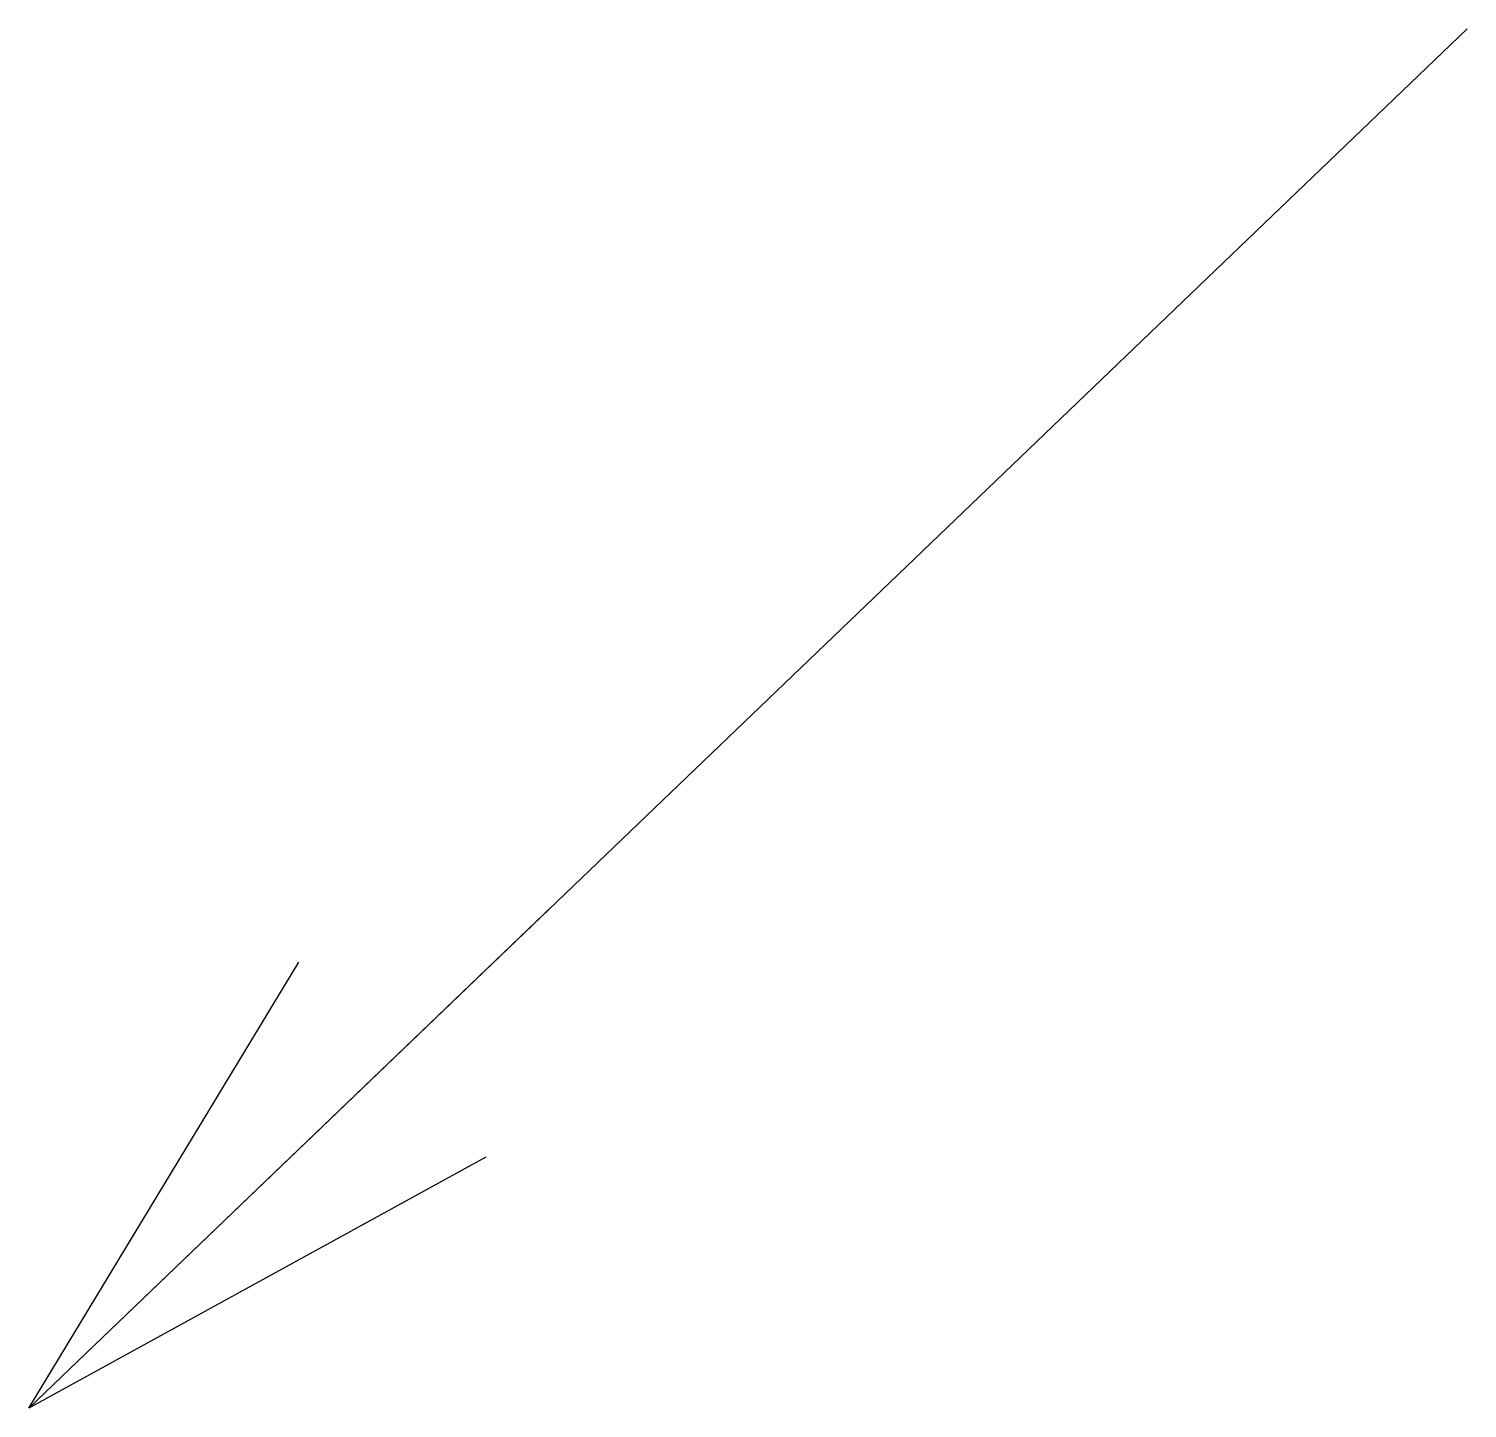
# Model space of a CAD drawing. Header units: feet. Extents: x -99009 to 3252343, y -11094690 to 9035152.
# Drawn here: x 1883555.5 to 1883841.2, y -1447059.6 to -1446785.8 of the extents above; entities that cross this region are included whole.
import ezdxf

# ---------------------------------------------------------------- set-up
doc = ezdxf.new("R2010")
doc.units = ezdxf.units.FT
doc.layers.add('K-LINE', color=7, linetype='Continuous')
doc.styles.add('K-DIM-4', font='simplex.shx', dxfattribs={"width": 0.75, "bigfont": 'extfont.shx'})
doc.dimstyles.new('K-DIM-3', dxfattribs={"dimscale": 0, "dimtxt": 4, "dimasz": 0.5, "dimexe": 1.5, "dimexo": 1, "dimgap": 0.5, "dimtad": 3, "dimlfac": 1, "dimdsep": 46, "dimtxsty": 'K-DIM-4', "dimblk": 'K-OP3', "dimcen": 0, "dimclrd": 2, "dimclre": 2, "dimclrt": 3, "dimazin": 2, "dimtfac": 0.5, "dimtmove": 0, "dimatfit": 0, "dimldrblk": 'K-OP3', "dimfxl": 1, "dimtolj": 2, "dimtzin": 0, "dimlwd": 15, "dimlwe": 15, "dimarcsym": 0})

# ---------------------------------------------------------------- blocks, each defined once
blk = doc.blocks.new('K-OP3')
at = {"color": 0, "linetype": 'ByBlock', "lineweight": -2}
for p, q in [((-5, 1.34), (0, 0)), ((0, 0), (-7.2, 0)), ((0, 0), (-5, -1.34))]:
    blk.add_line(p, q, dxfattribs=at)

msp = doc.modelspace()

# ---------------------------------------------------------------- leaders
at = {"layer": 'K-LINE', "color": 2, "linetype": 'Continuous', "lineweight": 15}
msp.add_leader([(1883555.52847, -1447059.64672), (1883841.15263, -1446785.80254)], dimstyle='K-DIM-3', override={"dimscale": 40, "dimasz": 0.5}, dxfattribs=at)

doc.saveas('drawing.dxf')
